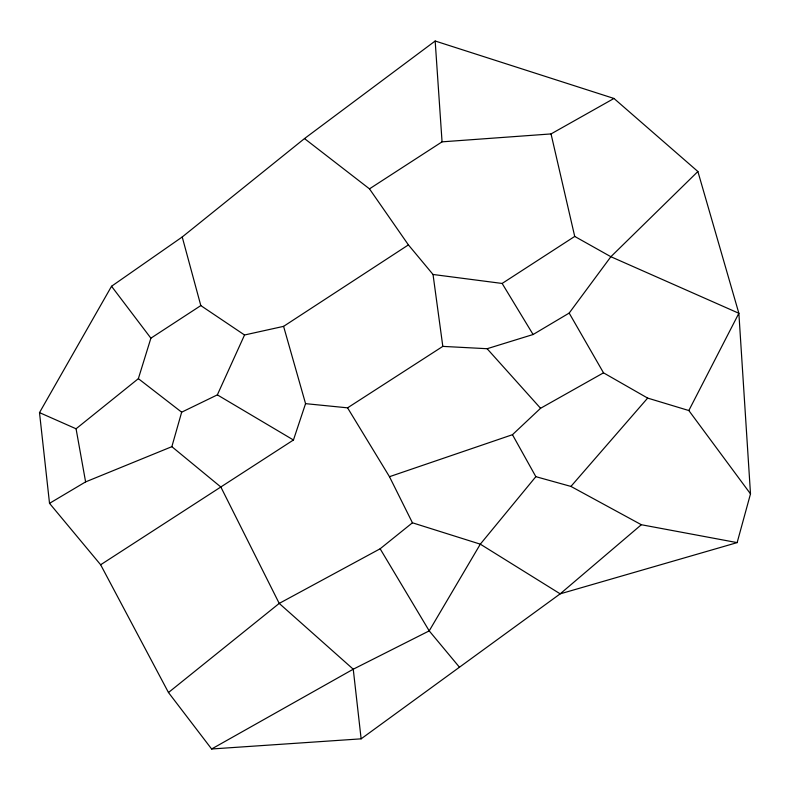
<?xml version="1.0" encoding="UTF-8"?>
<svg xmlns="http://www.w3.org/2000/svg" width="790" height="790" viewBox="0 0 790 790"><rect width="100%" height="100%" fill="white"/><g stroke="black" fill="none" stroke-linecap="round" stroke-linejoin="round"><path stroke-width="1.19" d="M737.139 542.621L750.5 493.878L738.867 313.284L697.886 171.509L613.978 98.464L435.172 41.011L304.496 138.576L182.223 236.98L111.538 286.266L39.5 412.617L49.523 503.339L100.646 564.761L168.477 692.524L211.621 748.989L361.129 738.838L560.189 593.843L641.352 524.728L737.139 542.621L560.189 593.843L480.31 544.162L412.439 522.792L389.47 476.696L347.57 407.838L305.562 403.651L283.59 326.359L408.41 244.9L433.029 274.476L442.815 346.385L347.57 407.838M49.523 503.339L85.606 481.89L171.855 446.666L181.67 412.183L217.349 394.872L244.544 334.99L283.59 326.359M85.606 481.89L76.067 428.782L138.359 378.657L150.89 338.179L200.818 305.592L244.544 334.99M100.646 564.761L293.446 440L305.562 403.651M750.5 493.878L688.831 410.533L738.867 313.284L610.877 256.72L574.725 236.427L551.035 133.925L613.978 98.464M442.815 346.385L487.124 348.716L533.092 334.516L569.175 313.077L610.877 256.72L697.886 171.509M641.352 524.728L570.933 486.423L535.847 476.666L480.31 544.162L429.207 630.874L353.249 669.209L211.621 748.989M570.933 486.423L647.652 398.091L688.831 410.533M389.47 476.696L512.463 434.697L540.567 408.282L603.511 372.831L647.652 398.091M168.477 692.524L279.216 603.412L380.138 548.783L412.439 522.792M304.496 138.576L369.473 188.859L442.054 141.844L551.035 133.925M433.029 274.476L502.144 283.452L574.725 236.427M39.5 412.617L76.067 428.782M217.349 394.872L293.446 440M138.359 378.657L181.67 412.183M171.855 446.666L220.854 487.015L279.216 603.412L353.249 669.209L361.129 738.838M487.124 348.716L540.567 408.282M459.504 667.274L429.207 630.874L380.138 548.783M111.538 286.266L150.89 338.179M369.473 188.859L408.41 244.9M502.144 283.452L533.092 334.516M569.175 313.077L603.511 372.831M512.463 434.697L535.847 476.666M182.223 236.98L200.818 305.592M435.172 41.011L442.054 141.844"/></g></svg>
